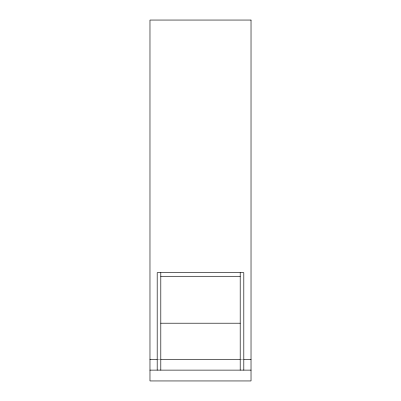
<?xml version="1.0" encoding="UTF-8"?>
<svg xmlns="http://www.w3.org/2000/svg" width="401" height="401" viewBox="0 0 401 401"><rect width="100%" height="100%" fill="white"/><g stroke="black" fill="none" stroke-linecap="round" stroke-linejoin="round"><path stroke-width="0.3" stroke-dasharray="2 1.5" d="M157.793 359.296L160.2 359.296M240.8 359.296L243.206 359.296"/><path stroke-width="0.6" d="M160.801 276.289L240.199 276.289M160.801 323.206L240.199 323.206M149.974 359.296L157.192 359.296M160.801 359.296L240.199 359.296M243.808 359.296L251.026 359.296M149.974 370.123L251.026 370.123M243.808 370.123L243.808 272.68L157.192 272.68L157.192 370.123M240.199 272.68L240.199 370.123M160.801 272.68L160.801 370.123M251.026 20.05L149.974 20.05L149.974 380.95L251.026 380.95L251.026 20.05"/></g></svg>
